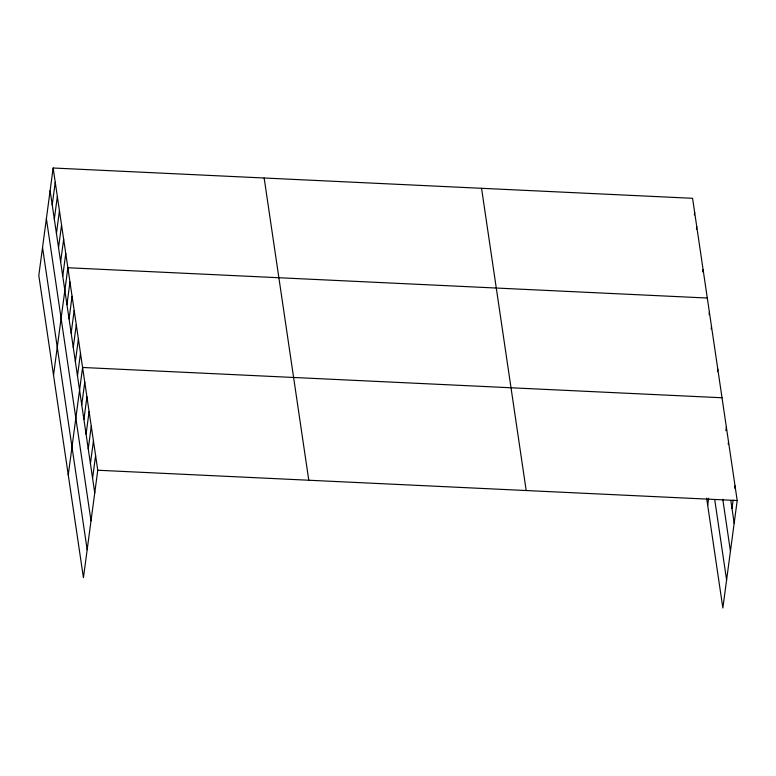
<?xml version="1.0" encoding="UTF-8"?>
<svg xmlns="http://www.w3.org/2000/svg" width="776" height="776" viewBox="0 0 776 776"><rect width="100%" height="100%" fill="white"/><g stroke="black" fill="none" stroke-linecap="round" stroke-linejoin="round"><path stroke-width="1.16" d="M53.137 168.004L38.8 275.47L83.43 577.703L97.766 470.237L53.137 168.004L692.57 198.297L737.2 500.53L722.863 607.996L706.635 498.114M52.215 204.912L55.242 182.253M54.32 219.162L57.346 196.503M56.425 233.411L59.451 210.752M58.53 247.66L61.556 225.001M60.635 261.91L63.661 239.241M62.74 276.159L65.766 253.49M53.525 375.206L67.871 267.739L707.295 298.032M66.949 304.648L69.976 281.989M69.054 318.897L72.081 296.238M71.159 333.147L74.176 310.487M73.264 347.396L76.281 324.737M75.369 361.645L78.386 338.986M77.464 375.894L80.491 353.225M68.259 474.951L82.596 367.475L722.029 397.768M81.742 404.82L84.768 382.161M83.905 419.496L86.931 396.837M86.078 434.182L89.104 411.513M88.241 448.858L91.267 426.199M90.414 463.534L93.44 440.875M92.577 478.22L95.603 455.56M694.355 214.933L694.675 212.546M696.46 229.172L696.78 226.796M702.775 271.92L703.085 269.534M709.08 314.668L709.4 312.282M711.185 328.917L711.505 326.531M717.499 371.655L717.819 369.269M707.683 505.234L708.624 498.24M725.88 430.709L726.365 427.13M728.208 444.192L728.528 441.806M732.01 508.503L733.126 500.161M734.717 488.23L735.037 485.844M97.766 470.237L737.2 500.53M730.837 500.607L734.174 523.189M722.776 499.23L730.439 551.173M714.754 499.831L726.598 580.012M481.556 188.296L526.186 490.529M264.15 178.005L308.78 480.228M50.12 190.663L94.75 492.896M46.385 218.657L91.015 520.88M42.535 247.486L87.164 549.718"/></g></svg>
